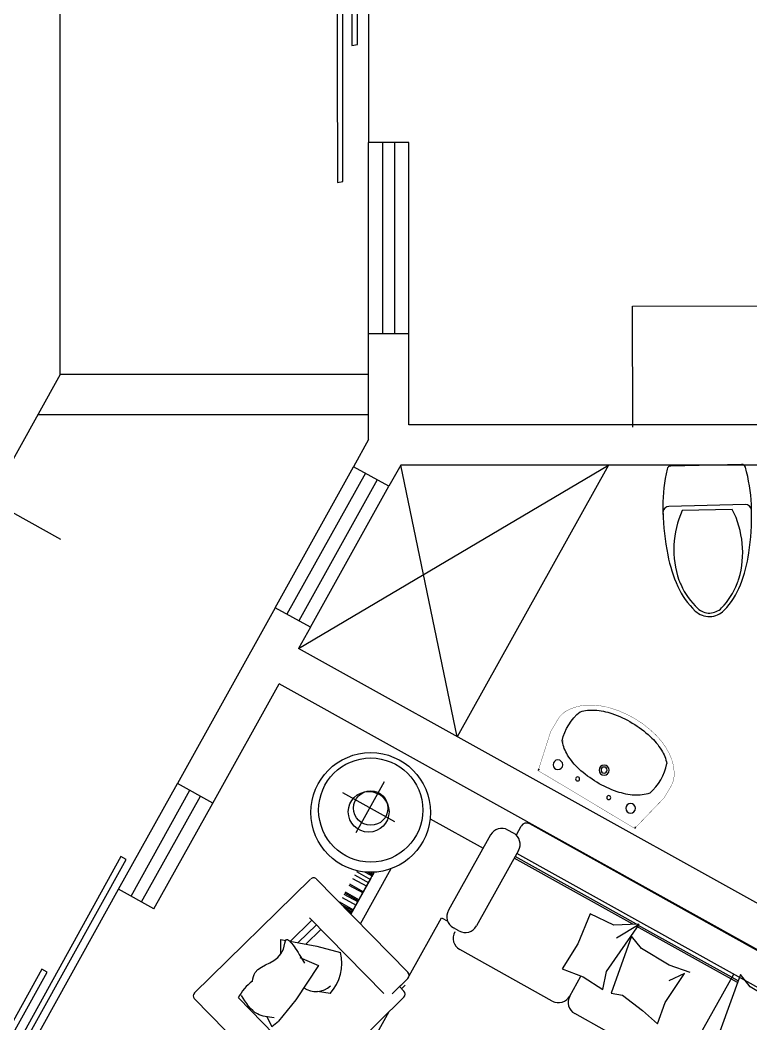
# Model space of a CAD drawing. Header units: millimetres. Extents: x 964 to 43707, y 588 to 33751.
# Drawn here: x 8733 to 12356, y 16470 to 21447 of the extents above; entities that cross this region are included whole.
import ezdxf
from ezdxf.enums import TextEntityAlignment as Align

# ---------------------------------------------------------------- set-up
doc = ezdxf.new("R2010")
doc.units = ezdxf.units.MM
for name, color, linetype in [('1', 7, 'Continuous'), ('PUB_WINDW', 7, 'Continuous'), ('WALL', 255, 'Continuous'), ('WINDOW', 2, 'Continuous')]:
    doc.layers.add(name, color=color, linetype=linetype)
doc.styles.add('_XY', font='txt.shx', dxfattribs={"width": 0.8, "bigfont": 'XY.shx'})
doc.styles.add('DIM_FONT', font='SIMPLEX', dxfattribs={"width": 0.8})
doc.styles.add('SIMPLEX', font='SIMPLEX.SHX')
doc.styles.get("Standard").update_dxf_attribs({"font": 'arial.ttf'})
doc.dimstyles.new('NORMAL', dxfattribs={"dimscale": 2, "dimtxt": 300, "dimasz": 1, "dimexe": 250, "dimexo": 300, "dimgap": 0.09, "dimtad": 1, "dimtoh": 1, "dimdec": 0, "dimzin": 0, "dimdsep": 46, "dimtxsty": 'DIM_FONT', "dimcen": 0.09, "dimadec": 0, "dimazin": 0, "dimtfac": 1, "dimtdec": 0, "dimtix": 1, "dimtofl": 0, "dimtmove": 2, "dimatfit": 3, "dimfxl": 1, "dimtolj": 1, "dimtzin": 0, "dimarcsym": 0})

# ---------------------------------------------------------------- blocks, each defined once
blk = doc.blocks.new('A$C4C8639FD')
for p, q in [((576, 3550.8), (784, 4257.6)), ((811.1, 4272.4), (1690.9, 4013.5)), ((2204.1, 3757), (2204.1, 4092.8)), ((751.7, 3508.2), (909.1, 4043.2)), ((1707.2, 3983.6), (1499.9, 3278.9)), ((1492.8, 3894.5), (1327.9, 3943)), ((1497.8, 3911.7), (1329.1, 3338.3)), ((2372.2, 3918.3), (2042.7, 3918.3)), ((1482.5, 3859.6), (1344.7, 3900.2)), ((1472.3, 3824.7), (1359, 3858.1)), ((1651.3, 3793.4), (1651.3, 3717.7)), ((1658.5, 3808.8), (1658.5, 3717.7)), ((1687.5, 3808.8), (1687.5, 3717.7)), ((1709.2, 3808.8), (1709.2, 3717.7)), ((1716.4, 3808.8), (1716.4, 3717.7)), ((1723.7, 3808.8), (1723.7, 3717.7)), ((1767.1, 3808.8), (1767.1, 3717.7)), ((1774.3, 3808.8), (1774.3, 3717.7)), ((1810.5, 3808.8), (1810.5, 3717.7)), ((1832.3, 3808.8), (1832.3, 3717.7)), ((1854, 3808.8), (1854, 3717.7)), ((1636.8, 3744.3), (1636.8, 3717.7)), ((1644, 3768.8), (1644, 3717.7)), ((1875.7, 3764.4), (1875.7, 3717.7)), ((1882.9, 3749.1), (1882.9, 3717.7)), ((1890.2, 3735.5), (1890.2, 3717.7)), ((1629.6, 3719.7), (1629.6, 3717.7)), ((1897.4, 3723.3), (1897.4, 3717.7)), ((1182.5, 3603.6), (1157.9, 3671.4)), ((1366.4, 3230.6), (661.9, 3437.9)), ((1470, 3262.6), (1351.3, 3297.5)), ((1406.4, 3281.3), (1396.3, 3246.9)), ((1405.7, 3279.1), (1406.5, 3281.8)), ((1409, 3281.5), (1416.9, 3279.1)), ((1401.8, 3265.4), (1428.5, 3257.3)), ((2402.4, 3249.8), (1916.1, 3249.8)), ((1835.6, 3172.4), (1835, 3172.4)), ((1843.9, 3141.5), (1843.9, 3177.6)), ((2474.6, 3141.5), (2474.6, 3177.6)), ((2474.6, 3123.4), (2529.1, 3123.4)), ((1754.8, 2489.9), (1754.8, 3087.3)), ((2402.4, 3069.2), (1916.1, 3069.2)), ((2353.8, 2304), (2353.8, 3069.2)), ((2364, 2287.8), (2364, 3069.2)), ((2384.3, 1084.7), (2384.3, 3069.2)), ((2565.2, 1066.6), (2565.2, 3087.3)), ((1827, 2417.7), (1956.5, 2417.7)), ((1754.8, 1743.3), (1754.8, 2345.5)), ((2353.8, 1629.9), (2353.8, 2283)), ((2364, 1631.5), (2364, 2277.2)), ((1827, 1671.1), (2384.3, 1671.1))]:
    blk.add_line(p, q)
for points in [[(1240.9, 3954), (1312.9, 3993.5), (1322, 3966.8)], [(1329, 3946.3), (1379.2, 3798.7), (1412.3, 3665.5)], [(893.5, 3851.4), (860.3, 3800.1), (904.4, 3781.3)], [(1276.9, 3851.1), (1287.4, 3736.8), (1056.7, 3755.7), (904.4, 3781.3)], [(1629.5, 3719.3), (1899.9, 3719.3)], [(1859.7, 3719.3), (1629.5, 3719.3)], [(1607.7, 3645.2), (1964.3, 3645.2)], [(2316.2, 3590.9), (2316.2, 3249.8)], [(743.2, 780.1), (456.6, 780.1), (456.6, 3263.3), (1255.1, 3263.3)], [(1485.7, 3263.3), (1860.2, 3263.3), (1860.2, 3223.3)], [(2370.1, 2278), (2296.5, 2395), (2287.8, 2542.4), (2105.8, 2520.7), (1941.1, 2529.4), (1958.4, 2403.7), (1949.8, 2273.7), (2049.4, 2304), (2370.1, 2273.7), (2240.1, 2347.4)], [(2273.7, 1889.6), (2252.1, 2014.3), (2258.2, 2196.4), (2292, 2278), (1955.2, 2222.6), (1976.9, 2160.4), (1956, 2020.8), (1932.4, 1909.7), (2057.1, 1931.3), (2253.6, 1915.6), (2174.9, 1972.6)], [(2383.8, 1249.4), (2362.2, 1374.1), (2368.2, 1556.2), (2402.1, 1637.8), (2065.2, 1582.4), (2087, 1520.2), (2066, 1380.6), (2042.5, 1269.5), (2167.1, 1291.1), (2363.7, 1275.4), (2285, 1332.3)]]:
    blk.add_lwpolyline(points)
for centre, radius in [((2184, 3901.1), 337.2), ((2196.1, 3907.2), 293.5), ((2182, 3913), 114.7), ((2205.9, 3913), 97.2)]:
    blk.add_circle(centre, radius)
for centre, radius, start, end in [((805, 4251.4), 21.9, 73.602, 163.602), ((921.8, 3797.3), 246.3, 64.2548, 92.9621), ((1686.9, 3991.9), 21.9, 343.602, 73.602), ((1260.4, 3739), 122.8, 175.3116, 251.4755), ((1238.3, 3854.1), 256.7, 257.4591, 312.6857), ((1373.2, 3253.7), 24.1, 253.602, 343.602), ((1476.8, 3285.7), 24.1, 253.602, 343.602), ((1916.1, 3177.6), 72.2, 90, 180), ((2402.4, 3177.6), 72.2, 0, 90), ((1827, 3087.3), 72.2, 90, 180), ((1916.1, 3141.5), 72.2, 180, 270), ((2402.4, 3141.5), 72.2, 270, 0), ((2529.1, 3087.3), 36.1, 0, 90), ((1827, 2489.9), 72.2, 180, 270), ((1827, 2345.5), 72.2, 90, 180)]:
    blk.add_arc(centre, radius, start, end)
for points, knots in [([(908.6, 3812.6), (895.7, 3843.6), (864.6, 3918.6), (905.2, 3991), (929, 4033.6)], [0, 0, 0, 0, 96.001916, 232.91804, 232.91804, 232.91804, 232.91804]), ([(1028.8, 4019.1), (1046.2, 4026), (1128.3, 4047.8), (1202.5, 3916.5), (1350.4, 3985.3), (1299.2, 3878.5), (1275, 3836.9), (1260.7, 3812.2)], [35.246764, 35.246764, 35.246764, 35.246764, 84.496003, 272.707192, 325.117522, 387.548439, 478.649473, 478.649473, 478.649473, 478.649473])]:
    blk.add_open_spline(points, degree=3, knots=knots)
blk = doc.blocks.new('_C0OGN')
at = {"xscale": -0.8800000000000003, "yscale": 0.8800000000000003, "zscale": 0.8800000000000001, "rotation": 0.09719861265583774}
blk.add_blockref('A$C4C8639FD', (955.3, -1755.9), dxfattribs=at)
at = {"style": 'DIM_FONT', "width": 0.8, "flags": 9}
for tag in ['YSIZE', 'XSIZE']:
    blk.add_attdef(tag, (0, 0), '', height=0.5, dxfattribs=at)
blk = doc.blocks.new('M_A14NPV')
for points in [[(0.6323, 0.2261), (0.6292, 0.2078), (-0.1643, 0.2078), (-0.1643, 0.2286)], [(0.1799, 0.1784), (0.1767, 0.1601), (-0.6168, 0.1601), (-0.6167, 0.1808)]]:
    blk.add_lwpolyline(points, close=True)
blk = doc.blocks.new('_DIMX')
at = {"const_width": 50}
blk.add_lwpolyline([(-70, -70), (70, 70)], dxfattribs=at)
blk = doc.blocks.new('*D53')
at = {"color": 0, "linetype": 'ByBlock', "transparency": 16777216}
for p, q in [((412333.2, 109406.1), (410536.2, 110405)), ((408543.3, 106305.1), (410754.2, 110282.6)), ((409859.3, 105572.5), (408324.3, 106425.7))]:
    blk.add_line(p, q, dxfattribs=at)
at = {"layer": 'DEFPOINTS', "color": 0, "linetype": 'ByBlock', "transparency": 16777216}
for p in [(410754.7, 110283.5), (412595.4, 109260.4), (410121.5, 105426.7)]:
    blk.add_point(p, dxfattribs=at)
at = {"color": 0, "linetype": 'ByBlock', "transparency": 16777216}
for p, rotation in [((410754.7, 110283.5), 60.9330761426135), ((408542.8, 106304.2), 240.9330761426135)]:
    blk.add_blockref('_DIMX', p, dxfattribs=dict(at, rotation=rotation))
at = {"color": 7, "linetype": 'ByBlock', "transparency": 16777216, "insert": (409386.5, 108439.6), "char_height": 300, "attachment_point": 5, "rotation": 60.9331, "style": '_XY'}
blk.add_mtext('\\A1;4500', dxfattribs=at)
blk = doc.blocks.new('_WBLK')
for p, q in [((-0.5, 0.5), (0.5, 0.5)), ((0.5, 0.1667), (-0.5, 0.1667)), ((0.5, -0.1667), (-0.5, -0.1667)), ((-0.5, -0.5), (0.5, -0.5))]:
    blk.add_line(p, q)
at = {"style": 'SIMPLEX', "flags": 9}
blk.add_attdef('A', text='', height=1, dxfattribs=at).set_placement((0, 1.5), align=Align.MIDDLE)
blk = doc.blocks.new('M_E11')
for p, q in [((-280, -10), (-280, 0)), ((280, 0), (280, -10)), ((-250.5, -188.9), (-250.5, -185.7)), ((-247.8, -182.8), (-250.2, -184.9))]:
    blk.add_line(p, q)
at = {"const_width": 1.5}
for points in [[(-280, 0), (280, 0)], [(-325.7, -199.5), (-280, -5)], [(325.7, -203.7), (280, -5)]]:
    blk.add_lwpolyline(points, dxfattribs=at)
for points in [[(253, -188.3, 0.098208), (193.2, -140.8, 0.066287), (110.4, -111.4, 0.052428), (0, -99.8, 0.052428), (-110.4, -111.4, 0.066287), (-193.2, -140.8, 0.093876), (-250.8, -185.7, 0.171377)], [(-249.5, -357.7, 0.091341), (-193.2, -401.2, 0.066287), (-110.4, -430.6, 0.052428), (0, -442.2, 0.052428), (110.4, -430.6, 0.066287), (193.2, -401.2, 0.091756), (249.7, -357.5, 0.171377)]]:
    blk.add_lwpolyline(points, format="xyb")
for points in [[(-325.7, -199.5, 0.008223), (-325.7, -203.7, 0.149285)], [(-325.7, -265.7, 0.149285), (-304.4, -336.6, 0.107079), (-230.9, -407.7, 0.075625), (-131, -450.5, 0.062436), (-0.8, -467.3, 0.062436), (129.6, -451.5, 0.075625), (229.8, -409.6, 0.107079), (303.8, -339.1, 0.149285), (325.7, -268.3, 0.005205), (325.7, -265.7, 0.086596)]]:
    blk.add_lwpolyline(points, format="xyb", dxfattribs=at)
at = {"flags": 128}
for points in [[(-253, -188.3, 0.172546), (-249.7, -357.5, 0.726395)], [(253, -188.3, -0.172546), (249.7, -357.5, -0.726395)]]:
    blk.add_lwpolyline(points, format="xyb", dxfattribs=at)
at = {"const_width": 1.5, "flags": 128}
for points in [[(-325.7, -203.7), (-325.7, -268.3)], [(325.7, -203.7), (325.7, -268.3)]]:
    blk.add_lwpolyline(points, dxfattribs=at)
for centre, radius in [((-210, -75), 24), ((-210, -75), 24), ((-210, -75), 24), ((-90, -65), 10), ((90, -65), 10), ((210, -75), 24), ((0, -170), 25), ((0, -170), 15)]:
    blk.add_circle(centre, radius)
blk.add_arc((-249.5, -185.7), 1, 131.3224, 180)
at = {"width": 0.8, "flags": 9}
for tag in ['XSIZE', 'YSIZE']:
    blk.add_attdef(tag, (0, 0), '', height=0.5, dxfattribs=at)
blk = doc.blocks.new('U_E14DMC')
for points in [[(44.6, 227.1, 0.043026), (26.2, 440.3, 0.056336), (-19.7, 597.4, 0.098945), (-103.6, 721.4, 0.197302), (-175, 750.8, 0.197302), (-246.5, 721.4, 0.098945), (-330.3, 597.4, 0.056336), (-376.3, 440.3, 0.043026), (-394.6, 227.1, 0.043026)], [(-394, 252.4, 0.015542), (-394.4, 200, 0.055493), (-369.5, 15.1, 0.344103), (-350.1, 0), (0, 0, 0.344103), (19.4, 15.1, 0.055493), (44.4, 200, 0.015542), (44, 252.4)], [(-394.6, 227.1, 0.386524), (-364.8, 200), (14.7, 200, 0.386524), (44.6, 227.1)]]:
    blk.add_lwpolyline(points, format="xyb")
blk.add_lwpolyline([(-323.7, 566.7, 0.191306), (-299.2, 222.4), (-50.8, 222.4, 0.191306), (-26.4, 566.7, 0.009071), (-35.9, 590.6, 0.098945), (-115.9, 709, 0.197302), (-175, 733.3, 0.197302), (-234.2, 709, 0.098945), (-314.2, 590.6, 0.009071)], format="xyb", close=True)
at = {"flags": 9}
for tag in ['XSIZE', 'YSIZE']:
    blk.add_attdef(tag, (0, 0), '', height=0.5, dxfattribs=at)
blk = doc.blocks.new('_E1OIJ')
at = {"extrusion": (0, 0, -1), "zscale": -1, "rotation": 133.0798325905204}
blk.add_blockref('U_E14DMC', (42.9, 279.7), dxfattribs=at)
at = {"style": 'DIM_FONT', "width": 0.8, "flags": 9}
for tag in ['YSIZE', 'XSIZE']:
    blk.add_attdef(tag, (0, 0), '', height=0.5, dxfattribs=at)
blk = doc.blocks.new('1T4F69')
at = {"layer": '1'}
for p, q in [((10915.2, -14277.1), (13015.7, -14271.6)), ((10916.7, -14877.1), (10915.2, -14277.1))]:
    blk.add_line(p, q, dxfattribs=at)
at = {"layer": 'WALL'}
for p, q in [((9806.6, -13464.8), (9606.6, -13464.8)), ((9806.6, -13464.8), (9606.6, -13464.8)), ((9806.6, -14413.5), (9606.6, -14413.5)), ((9606.6, -14938.8), (9606.6, -14413.5)), ((9806.6, -14864.8), (9806.6, -14413.5)), ((13193.2, -14864.8), (9806.6, -14864.8)), ((9606.6, -14938.8), (9532, -15073)), ((9706.8, -15170.2), (9532, -15073)), ((9765.4, -15064.8), (9706.8, -15170.2)), ((11886.7, -15064.8), (9765.4, -15064.8)), ((9143.3, -15772.2), (8659, -16643.6)), ((9318.1, -15869.4), (9143.3, -15772.2)), ((9318.1, -15869.4), (9259.5, -15974.8)), ((13550.8, -18360.1), (9259.5, -15974.8)), ((8833.8, -16740.8), (9162.4, -16149.6)), ((13628.5, -18632), (9162.4, -16149.6)), ((8833.8, -16740.8), (8659, -16643.6)), ((8542.3, -17265.2), (8367.5, -17168)), ((8542.3, -17265.2), (8367.5, -17168))]:
    blk.add_line(p, q, dxfattribs=at)
at = {"layer": 'WINDOW'}
for p, q in [((8076.9, -14616.3), (8076.9, -10564.8)), ((9606.6, -11964.8), (9606.6, -13464.8)), ((9606.6, -14413.5), (9606.6, -13464.8)), ((9676.6, -14413.5), (9676.6, -13464.8)), ((9736.6, -14413.5), (9736.6, -13464.8)), ((9806.6, -14413.5), (9806.6, -13464.8)), ((8076.9, -14616.3), (5567.4, -19131.3)), ((9606.6, -14616.3), (8076.9, -14616.3)), ((9606.6, -14816.3), (7965.8, -14816.3)), ((9259.5, -15974.8), (10795.1, -15064.8)), ((10046.2, -16412), (9765.4, -15064.8)), ((10795.1, -15064.8), (10046.2, -16412)), ((8367.5, -17168), (8659, -16643.6)), ((8428.7, -17202), (8720.2, -16677.6)), ((8481.1, -17231.2), (8772.6, -16706.8)), ((8542.3, -17265.2), (8833.8, -16740.8)), ((7638.7, -18479.1), (8367.5, -17168))]:
    blk.add_line(p, q, dxfattribs=at)
at = {"layer": '1', "xscale": -1}
for name, p, rotation in [('_E1OIJ', (11285.1, -15287.9), 48.31703693987552), ('M_E11', (10686.3, -16723.3), 149.0809503717321), ('_C0OGN', (10607.2, -18450.7), 60.93307614261384)]:
    blk.add_blockref(name, p, dxfattribs=dict(at, rotation=rotation))
at = {"layer": 'WINDOW'}
for name, p, xscale, yscale, zscale, rotation in [('M_A14NPV', (9791.1, -12714.8), -1500, 1500, 1500, 90), ('_WBLK', (9425.1, -15471.2), 800, 200, 800, 60.93307614261715), ('M_A14NPV', (8165.9, -17945.8), -1500, 1500, 1500, 60.93307614261384)]:
    blk.add_blockref(name, p, dxfattribs=dict(at, xscale=xscale, yscale=yscale, zscale=zscale, rotation=rotation))
dim = blk.add_linear_dim(base=(6501.6, -14556.2), p1=(5868.4, -19413), p2=(8342.3, -15579.4), angle=240.9331, text='4500', dimstyle='NORMAL', dxfattribs=at)
dim.commit()
dim.dimension.update_dxf_attribs({"geometry": '*D53', "text_midpoint": (5133.4, -16400.1), "insert": (-404253.1, -124839.7)})

msp = doc.modelspace()

# ---------------------------------------------------------------- block references
at = {"layer": 'PUB_WINDW'}
msp.add_blockref('1T4F69', (854.1, 34305.5), dxfattribs=at)

doc.saveas('drawing.dxf')
